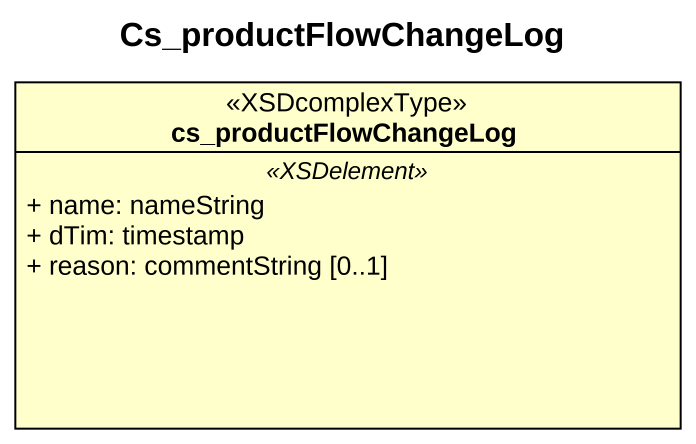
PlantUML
@startuml
title Cs_productFlowChangeLog
hide circle
hide empty members
skinparam classAttributeIconSize 0
class cs_productFlowChangeLog <<XSDcomplexType>> {
  .. <<XSDelement>> ..
  + name: nameString
  + dTim: timestamp
  + reason: commentString [0..1]
}
@enduml
